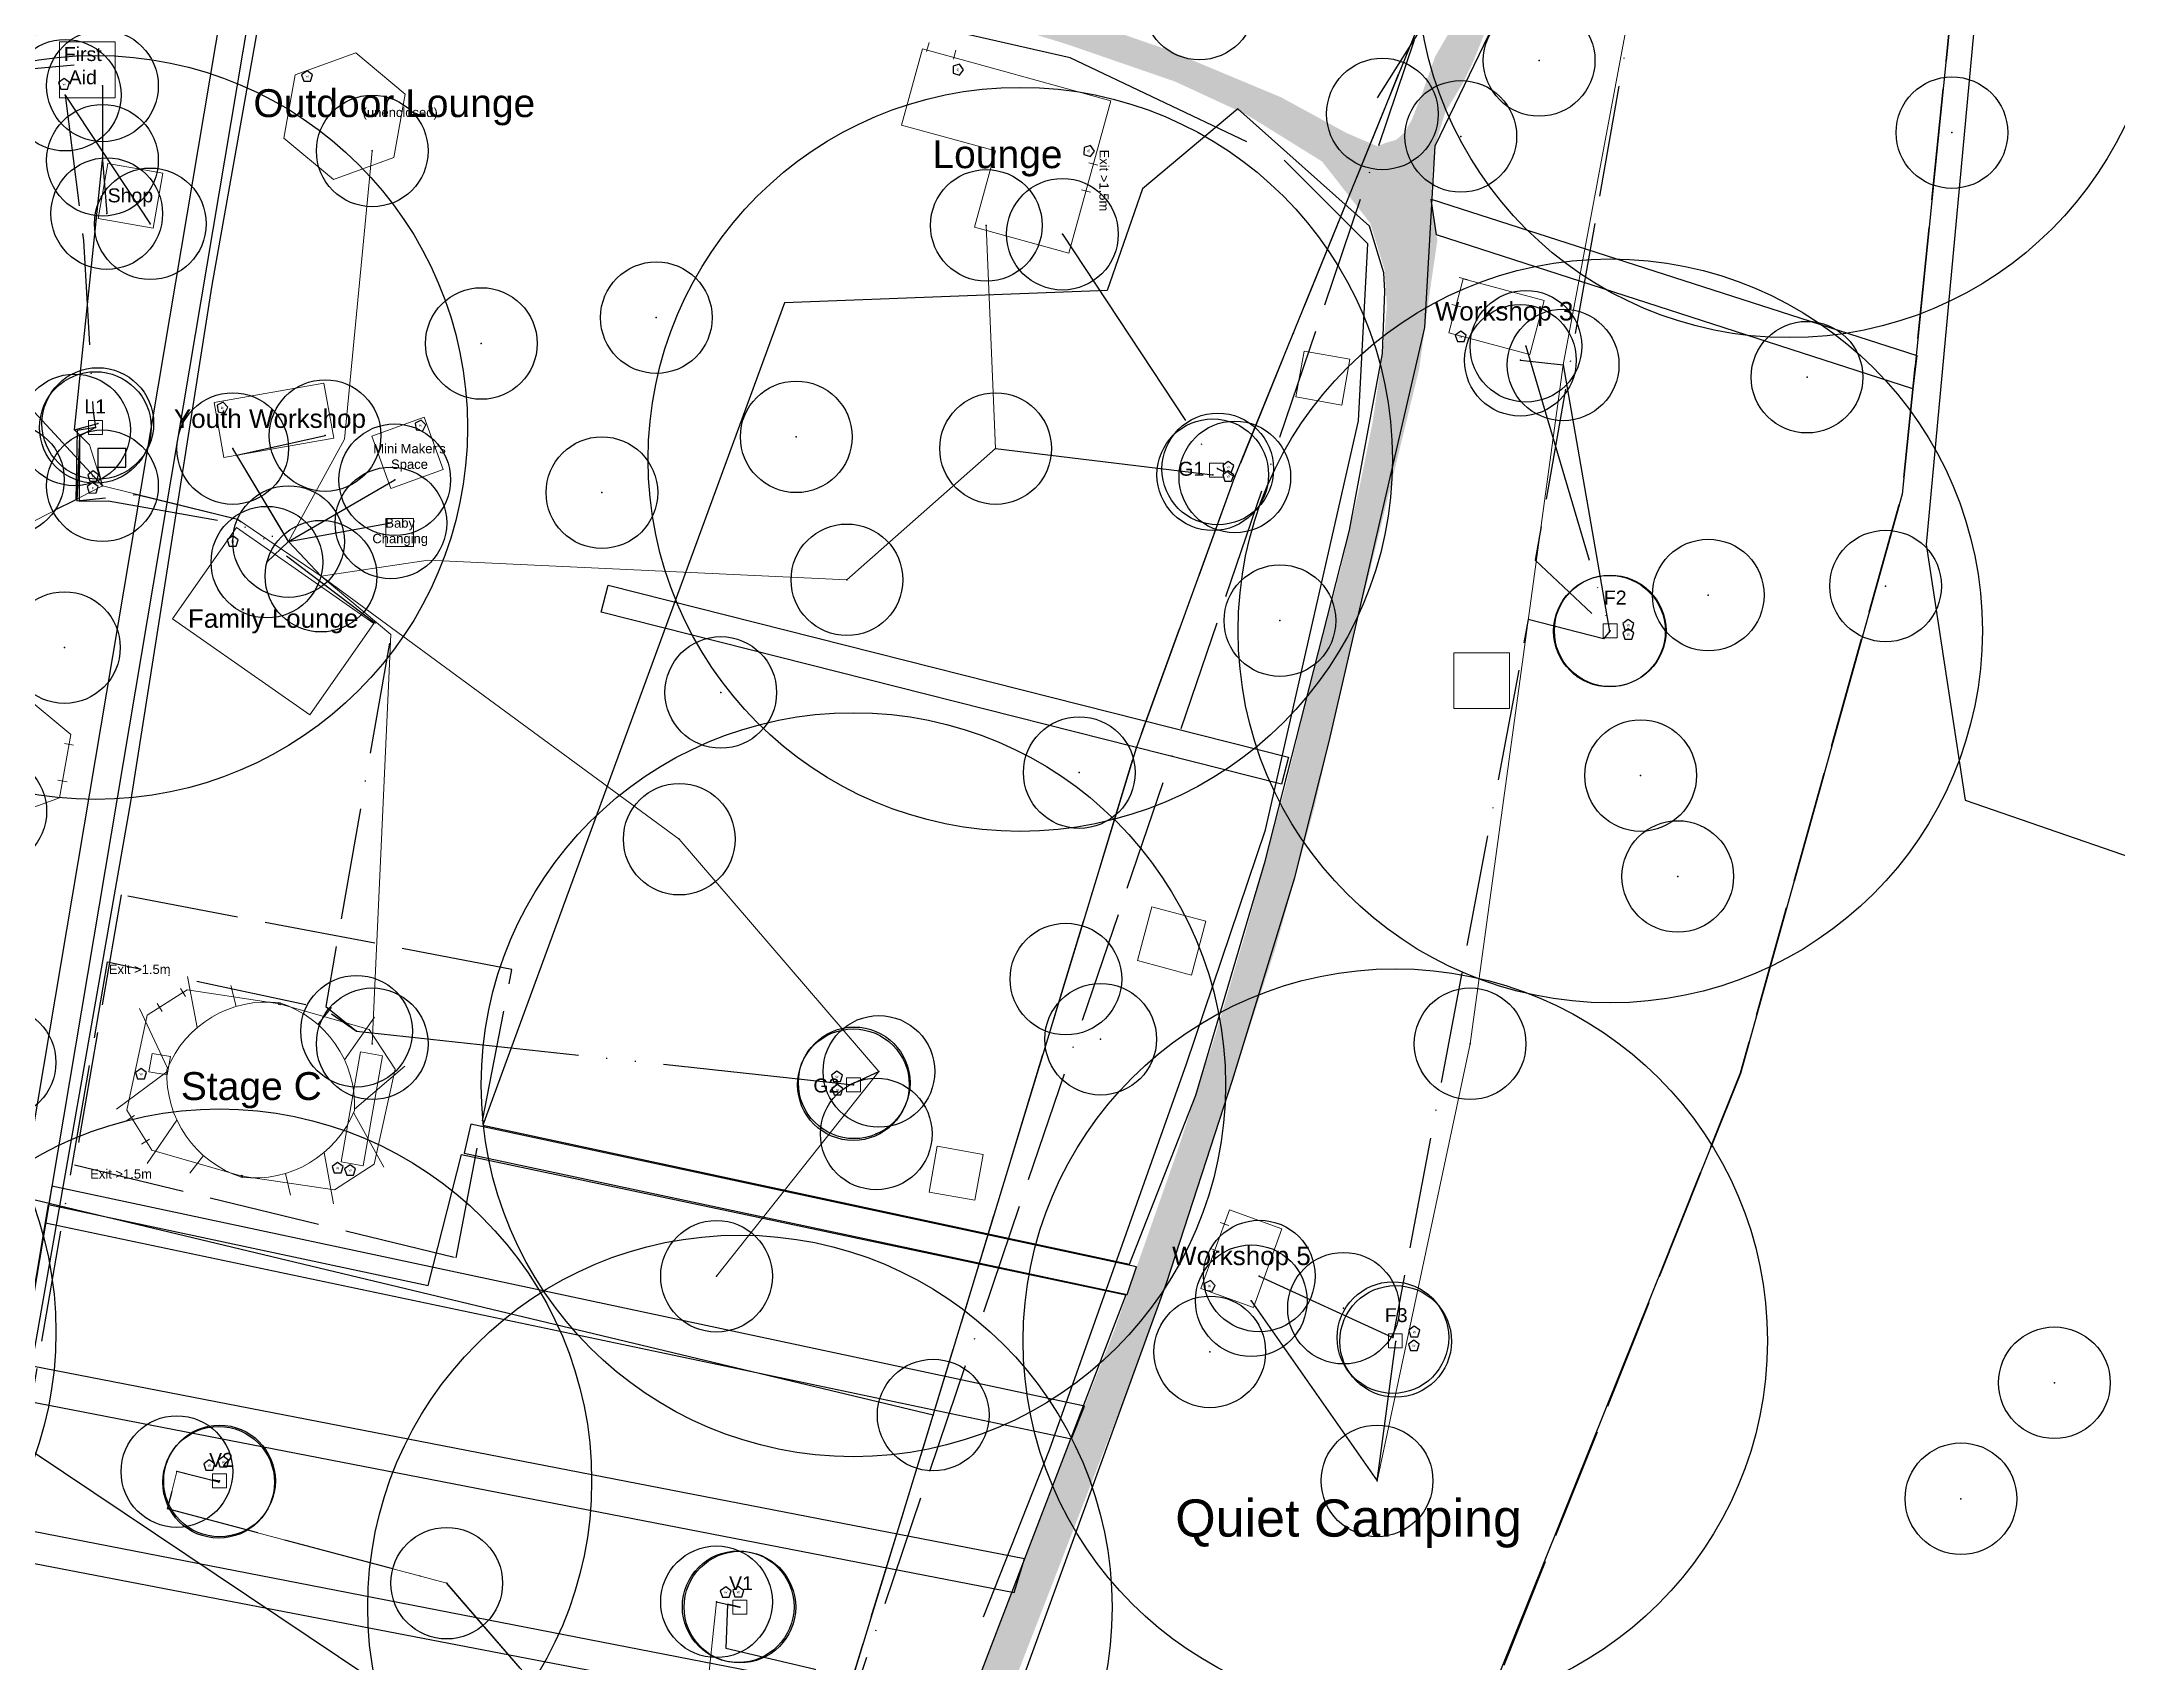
# Model space of a CAD drawing. Header units: metres. Extents: x 372109 to 376137, y 236217 to 239160.
# Drawn here: x 374167.5 to 374390.7, y 238018.4 to 238192.8 of the extents above; entities that cross this region are included whole.
import ezdxf

# ---------------------------------------------------------------- set-up
doc = ezdxf.new("R2010")
doc.units = ezdxf.units.M
doc.header["$MEASUREMENT"] = 0
doc.header["$PDMODE"] = 32
doc.header["$PDSIZE"] = 12
for name, pattern in [('ACAD_ISO02W100', [15, 12, -3]), ('ACAD_ISO05W100', [33, 24, -3, 0, -3, 0, -3]), ('ACAD_ISO11W100', [33, 12, -3, 12, -3, 0, -3])]:
    doc.linetypes.add(name, pattern=pattern)
for name, color, linetype, lineweight, true_color in [('Areas ... Camping', 96, 'Continuous', 25, 0x008000), ('Fire ... Foam Extinguisher', 3, 'Continuous', 25, 0x00ff00), ('Fire ... Water Extinguisher', 1, 'Continuous', 25, 0xff0000), ('Labels', 18, 'Continuous', 25, 0x000000), ('License ... Film', 6, 'ACAD_ISO02W100', 25, 0xff00ff), ('License ... Labels', 18, 'Continuous', 25, 0x000000), ('License ... License Boundary', 1, 'ACAD_ISO02W100', 50, 0xff0000), ('Lighting ... Festoon', 4, 'Continuous', 25, 0x00ffff), ('Natural ... Trees', 96, 'Continuous', 25, 0x008000), ('Natural ... Water', 176, 'Continuous', 25, 0x000080), ('NOC ... Copper', 9, 'ACAD_ISO05W100', 25, 0xc0c0c0), ('NOC ... DK', 18, 'Continuous', 13, 0x000000), ('NOC ... DK Names', 18, 'Continuous', 25, 0x000000), ('NOC ... DK Radius', 216, 'Continuous', 25, 0x800080), ('NOC ... Fibre', 2, 'ACAD_ISO11W100', 25, 0xffff00), ('NOC ... Switch', 30, 'Continuous', 25, 0xff7f00), ('Paths ... Fire', 253, 'Continuous', 25, 0xa0a0a4), ('Paths ... Roads', 56, 'Continuous', 25, 0x808000), ('Paths ... Trackway', 9, 'Continuous', 25, 0xc0c0c0), ('Power ... 125-3', 1, 'Continuous', 18, 0xff0000), ('Power ... 16', 4, 'Continuous', 25, 0x00ffff), ('Power ... 32', 5, 'Continuous', 25, 0x0000ff), ('Power ... 400-3', 1, 'Continuous', 25, 0xff0000), ('Power ... 63-3', 20, 'Continuous', 13, 0xfd5b07), ('Power ... Distro', 3, 'Continuous', 25, 0x00ff00), ('Power ... Generator', 4, 'Continuous', 25, 0x00ffff), ('Services ... Comms ... Ducts', 3, 'Continuous', 25, 0x00ff00), ('Services ... Comms ... Manholes', 3, 'Continuous', 25, 0x00ff00), ('Services ... Water Lines', 5, 'Continuous', 25, 0x0000ff), ('Structures', 18, 'Continuous', 18, 0x000000), ('Structures ... Exits', 18, 'Continuous', 5, 0x000000), ('Structures ... Guys & Poles', 253, 'Continuous', 9, 0xa0a0a4), ('Structures ... Internal', 9, 'Continuous', 5, 0xc0c0c0), ('Water ... Pipes', 4, 'Continuous', 25, 0x00ffff)]:
    doc.layers.add(name, color=color, linetype=linetype, lineweight=lineweight, true_color=true_color)
doc.styles.add('textstyle114', font='Arial.ttf')
doc.styles.add('textstyle116', font='Arial.ttf')
doc.styles.add('textstyle117', font='Arial.ttf')
doc.styles.add('textstyle124', font='Arial.ttf')
doc.styles.add('textstyle125', font='Arial.ttf')
doc.styles.add('textstyle13', font='Arial.ttf')
doc.styles.add('textstyle14', font='Arial.ttf')
doc.styles.add('textstyle148', font='Arial.ttf')
doc.styles.add('textstyle149', font='Arial.ttf')
doc.styles.add('textstyle150', font='Arial.ttf')
doc.styles.add('textstyle151', font='Arial.ttf')
doc.styles.add('textstyle152', font='Arial.ttf')
doc.styles.add('textstyle156', font='Arial.ttf')
doc.styles.add('textstyle176', font='Arial.ttf')
doc.styles.add('textstyle48', font='')
doc.styles.add('textstyle49', font='')
doc.styles.add('textstyle50', font='')
doc.styles.add('textstyle51', font='')
doc.styles.add('textstyle52', font='')
doc.styles.add('textstyle53', font='')
doc.styles.add('textstyle54', font='')
doc.styles.add('textstyle55', font='')
doc.styles.add('textstyle56', font='')
doc.styles.add('textstyle57', font='')
doc.styles.add('textstyle58', font='')
doc.styles.add('textstyle59', font='')
doc.styles.add('textstyle60', font='Arial.ttf')
doc.styles.add('textstyle65', font='Arial.ttf')
doc.styles.add('textstyle66', font='Arial.ttf')
doc.styles.add('textstyle68', font='Arial.ttf')
doc.styles.add('textstyle69', font='Arial.ttf')
doc.styles.add('textstyle71', font='Arial.ttf')
doc.styles.add('textstyle72', font='Arial.ttf')
doc.styles.add('textstyle73', font='Arial.ttf')
doc.styles.add('textstyle74', font='Arial.ttf')
doc.styles.add('textstyle75', font='Arial.ttf')
doc.styles.add('textstyle83', font='Arial.ttf')
doc.styles.add('textstyle98', font='Arial.ttf')
doc.styles.get('textstyle48').set_extended_font_data('Standard')
doc.styles.get('textstyle49').set_extended_font_data('Standard')
doc.styles.get('textstyle50').set_extended_font_data('Standard')
doc.styles.get('textstyle51').set_extended_font_data('Standard')
doc.styles.get('textstyle52').set_extended_font_data('Standard')
doc.styles.get('textstyle53').set_extended_font_data('Standard')
doc.styles.get('textstyle54').set_extended_font_data('Standard')
doc.styles.get('textstyle55').set_extended_font_data('Standard')
doc.styles.get('textstyle56').set_extended_font_data('Standard')
doc.styles.get('textstyle57').set_extended_font_data('Standard')
doc.styles.get('textstyle58').set_extended_font_data('Standard')
doc.styles.get('textstyle59').set_extended_font_data('Standard')

# ---------------------------------------------------------------- blocks, each defined once
blk = doc.blocks.new('Fire Extinguisher - Water')
at = {"layer": 'Fire ... Water Extinguisher'}
for p, q in [((0, 0.62), (-0.59, 0.19)), ((-0.59, 0.19), (-0.37, -0.5)), ((0.59, 0.19), (0, 0.62)), ((0.37, -0.5), (0.59, 0.19)), ((-0.37, -0.5), (0.37, -0.5))]:
    blk.add_line(p, q, dxfattribs=at)
at = {"layer": 'Fire ... Water Extinguisher', "insert": (0, 0), "char_height": 0.05, "attachment_point": 5, "style": 'textstyle14'}
blk.add_mtext('\\H0.25;W', dxfattribs=at)
blk = doc.blocks.new('Clearspan 6x6')
at = {"layer": 'Structures'}
for p, q in [((3, 3), (-3, 3)), ((-3, 3), (-3, -3)), ((3, -3), (3, 3)), ((-3, -3), (3, -3))]:
    blk.add_line(p, q, dxfattribs=at)
blk = doc.blocks.new('Capri L-shape')
at = {"layer": 'Structures', "flags": 128}
blk.add_lwpolyline([(-10.5, 0), (0, 0), (0, -8.5), (10.5, -8.5), (10.5, 8.5), (-10.5, 8.5)], close=True, dxfattribs=at)
blk = doc.blocks.new('Generator')
at = {"layer": 'Power ... Generator', "flags": 128}
blk.add_lwpolyline([(-1.5, -1), (1.5, -1), (1.5, 1), (-1.5, 1)], close=True, dxfattribs=at)
blk = doc.blocks.new('Clearspan 9x6')
at = {"layer": 'Structures'}
for p, q in [((4.5, 3), (-4.5, 3)), ((-4.5, 3), (-4.5, -3)), ((4.5, -3), (4.5, 3)), ((-4.5, -3), (4.5, -3))]:
    blk.add_line(p, q, dxfattribs=at)
blk = doc.blocks.new('Fire Extinguisher - Foam')
at = {"layer": 'Fire ... Foam Extinguisher'}
for p, q in [((-0.01, 0.63), (-0.6, 0.19)), ((-0.6, 0.19), (-0.37, -0.52)), ((0.6, 0.2), (-0.01, 0.63)), ((0.38, -0.51), (0.6, 0.2)), ((-0.37, -0.52), (0.38, -0.51))]:
    blk.add_line(p, q, dxfattribs=at)
at = {"layer": 'Fire ... Foam Extinguisher', "insert": (0, 0), "char_height": 1, "attachment_point": 5, "style": 'textstyle13'}
blk.add_mtext('\\H0.25;F', dxfattribs=at)
blk = doc.blocks.new('Hex 10x12')
at = {"layer": 'Structures'}
for p, q in [((-3.46, 6), (-6.93, 0)), ((3.46, 6), (-3.46, 6)), ((6.93, 0), (3.46, 6)), ((-6.93, 0), (-3.46, -6)), ((3.46, -6), (6.93, 0)), ((-3.46, -6), (3.46, -6))]:
    blk.add_line(p, q, dxfattribs=at)
blk = doc.blocks.new('Clearspan 6x12')
at = {"layer": 'Structures', "flags": 128}
blk.add_lwpolyline([(-6, -3), (6, -3), (6, 3), (-6, 3)], close=True, dxfattribs=at)
blk = doc.blocks.new('Capri 18x12')
at = {"layer": 'Structures', "flags": 128}
blk.add_lwpolyline([(-9, -6), (9, -6), (9, 6), (-9, 6)], close=True, dxfattribs=at)
blk = doc.blocks.new('Clearspan 3x3')
at = {"layer": 'Structures', "flags": 128}
blk.add_lwpolyline([(0, -3), (3, -3), (3, 0), (0, 0)], close=True, dxfattribs=at)
blk = doc.blocks.new('Clearspan 5x5')
at = {"layer": 'Structures', "flags": 128}
blk.add_lwpolyline([(2.5, -2.5), (2.5, 2.5), (-2.5, 2.5), (-2.5, -2.5)], close=True, dxfattribs=at)

msp = doc.modelspace()

# ---------------------------------------------------------------- hatches: boundary and pattern name
at = {"layer": 'Paths ... Roads', "transparency": 33554687}
for points in [[(374311.08, 238181.49), (374316.83, 238175.83), (374316.95, 238178.56), (374317.23, 238181.56), (374318.33, 238185.2), (374320.19, 238188.24), (374321.34, 238190.62), (374323.57, 238196.23), (374327.25, 238202.27), (374330.41, 238206.96), (374332.23, 238209.92), (374337.11, 238217.25), (374342.17, 238224.86), (374346.14, 238230.73), (374349.26, 238235.59), (374353.39, 238242.03), (374355.46, 238246.15), (374357.28, 238249.56), (374359.3, 238254.13), (374360.92, 238258.91), (374363.19, 238265.51), (374365.01, 238271.02), (374366.51, 238276.64), (374368.05, 238281.7), (374370.19, 238287.74), (374372.1, 238292.68), (374373.55, 238296.08), (374376.19, 238298.18), (374379.75, 238298.79), (374383.39, 238297.9), (374389.34, 238296.44), (374396.51, 238294.34), (374405.5, 238291.75), (374409.35, 238290.69), (374411.65, 238293.57), (374400.64, 238296.52), (374392.34, 238298.91), (374384.53, 238302.07), (374381, 238305.59), (374373.03, 238308.91), (374370.76, 238302.68), (374368.17, 238294.42), (374367.08, 238289.56), (374364.69, 238281.46), (374362.34, 238273.97), (374360.76, 238268.5), (374358.49, 238262.15), (374357.36, 238258.06), (374355.41, 238253.16), (374353.27, 238248.62), (374349.38, 238241.82), (374343.31, 238232.63), (374340.68, 238228.79), (374338.69, 238226.23), (374330.68, 238213.6), (374324.56, 238203.76), (374317.23, 238191.13), (374315.86, 238187.24), (374314.76, 238184.41), (374313.99, 238183.07), (374313.1, 238182.22), (374311.77, 238181.82)], [(374158.92, 238195.58), (374159.41, 238192.26), (374171.23, 238194.13), (374186.78, 238196.07), (374196.98, 238197.2), (374209.61, 238198.66), (374219.82, 238200.12), (374232.13, 238200.69), (374240.79, 238200.12), (374249.21, 238199.15), (374258.53, 238197.61), (374268.97, 238195.18), (374277.8, 238192.43), (374289.3, 238188.46), (374296.99, 238184.9), (374305.09, 238179.87), (374310.27, 238173.23), (374311.81, 238168.21), (374312.05, 238164.25), (374311.65, 238159.55), (374310.51, 238151.78), (374309.14, 238144.97), (374307.11, 238136.15), (374304.2, 238125.13), (374301.2, 238112.83), (374296.91, 238097.12), (374293.67, 238086.1), (374289.54, 238073.47), (374282.74, 238054.12), (374276.34, 238037.92), (374269.94, 238021.4), (374264.68, 238007.64), (374253.91, 237977.43), (374246.95, 237959.7), (374239.74, 237941.72), (374236.82, 237936.86), (374235.28, 237935.89), (374233.18, 237935.24), (374231.32, 237935.73), (374224.84, 237938.64), (374221.6, 237932.73), (374224.76, 237929.65), (374227.19, 237926.74), (374229.13, 237923.01), (374228, 237917.75), (374222.65, 237904.63), (374213.99, 237880.99), (374207.59, 237862.52), (374202.81, 237851.11), (374197.63, 237840.34), (374191.64, 237829.81), (374187.75, 237823.65), (374182.89, 237818.96), (374179.73, 237817.01), (374186.78, 237813.94), (374189.53, 237818.88), (374194.39, 237825.52), (374200.63, 237834.02), (374203.95, 237840.98), (374205.16, 237846.09), (374208.56, 237853.94), (374211.88, 237862.36), (374215.69, 237873.05), (374223.7, 237894.51), (374230.02, 237908.11), (374233.02, 237913.38), (374236.42, 237923.58), (374241.44, 237936.38), (374247.92, 237952.17), (374250.35, 237957.51), (374255.69, 237972.25), (374260.55, 237985.93), (374267.27, 238004.23), (374274.15, 238021.89), (374283.3, 238045.53), (374288.89, 238060.68), (374295.45, 238081.08), (374300.07, 238095.25), (374304.28, 238110.48), (374307.44, 238124.57), (374312.13, 238143.6), (374315.53, 238157.61), (374316.75, 238166.43), (374317.48, 238171.37), (374316.83, 238175.83), (374311.08, 238181.49), (374307.68, 238182.95), (374300.71, 238186.76), (374288.32, 238191.94), (374275.45, 238196.39), (374263.46, 238199.71), (374247.03, 238202.63), (374236.26, 238203.76), (374224.84, 238204.01), (374213.66, 238203.12), (374189.78, 238200.36), (374170.42, 238197.04)]]:
    msp.add_hatch(color=256, dxfattribs=at).paths.add_polyline_path(points, flags=0)

# ---------------------------------------------------------------- linework, layer by layer
at = {"layer": 'Areas ... Camping', "flags": 128}
for points in [[(374372.86, 238197.64), (374367.43, 238144.1), (374350.07, 238081.85), (374317.66, 238001.21), (374269.45, 238007.1), (374288.41, 238059.35), (374295.45, 238081.08), (374302.17, 238102.87), (374305.86, 238117.52), (374316.14, 238162.02), (374317.23, 238181.56), (374327.25, 238202.27), (374360, 238250), (374371.14, 238290.21), (374377.47, 238290.02), (374378.12, 238242.25)], [(374296.04, 238185.54), (374285.79, 238176.94), (374282, 238166), (374247.3, 238164.66), (374214.87, 238076.24), (374284.4, 238061.32), (374291.53, 238079.47), (374298.98, 238104.65), (374308.05, 238140.24), (374311.57, 238159.23), (374311.85, 238165.91), (374311.73, 238167.9), (374310.19, 238172.92), (374296.04, 238185.54)], [(374212.59, 238073.08), (374284, 238058), (374267.33, 238014.56), (374263, 238003), (374255, 238005), (374245, 237995), (374198, 238001), (374158.08, 238007.57), (374168.21, 238067.71), (374209, 238059)]]:
    msp.add_lwpolyline(points, close=True, dxfattribs=at)
at = {"layer": 'License ... Film'}
for p, q in [((374176, 238101), (374171, 238072)), ((374218, 238093), (374176, 238101)), ((374212, 238062), (374218, 238093)), ((374171, 238072), (374212, 238062))]:
    msp.add_line(p, q, dxfattribs=at)
at = {"layer": 'License ... License Boundary', "flags": 128}
msp.add_lwpolyline([(374191.54, 238455.62), (374198.75, 238453.27), (374202.8, 238449.22), (374203.12, 238443.96), (374200.05, 238438.7), (374197.29, 238434.97), (374188.63, 238427.04), (374181.74, 238422.91), (374180.21, 238402.42), (374174.78, 238385.58), (374166.44, 238370.51), (374158.59, 238361.36), (374160.04, 238344.92), (374159.4, 238330.75), (374153.65, 238324.52), (374151.86, 238310.35), (374135.83, 238290.91), (374130.81, 238274.72), (374130.62, 238258.86), (374133.42, 238247.48), (374130.92, 238230.28), (374131.05, 238216.12), (374127.88, 238208.87), (374119.34, 238199.9), (374107.1, 238191.12), (374103.14, 238189.29), (374096.6, 238192.89), (374092.31, 238179.02), (374099.96, 238175.6), (374102.16, 238169.42), (374103.22, 238162.44), (374102.04, 238157.71), (374099.06, 238152.99), (374096.6, 238144.11), (374094.35, 238138.79), (374082.05, 238119.57), (374075.08, 238110.94), (374070.35, 238101.48), (374066.8, 238091.9), (374058.99, 238087.76), (374051.37, 238086.85), (374042.95, 238084.5), (374025.7, 238072.44), (374011.13, 238061.1), (374003.27, 238042.07), (373997.6, 238031.79), (373997.93, 238021.74), (373998.74, 238015.27), (373990.72, 237997.77), (373993.96, 237987.17), (373994.44, 237967.33), (373997.28, 237951.78), (374006.51, 237936.07), (374018.01, 237930.32), (374027.59, 237925.79), (374046.75, 237938.45), (374051.6, 237947.2), (374055.03, 237955.12), (374057.99, 237958.55), (374066.62, 237958.08), (374074.32, 237954.02), (374081.83, 237952.18), (374100.44, 237947.57), (374134.45, 237938.74), (374153.4, 237933.64), (374181.66, 237927.16), (374207.33, 237920.93), (374224.02, 237917.69), (374225.21, 237917.77), (374227.59, 237924.16), (374236.72, 237922.36), (374242.88, 237936.88), (374251.71, 237957.29), (374257.05, 237969.03), (374301.43, 237960.2), (374350.07, 238081.85), (374367.43, 238144.1), (374373.26, 238201.59), (374378.12, 238242.25), (374377.47, 238290.02), (374377.95, 238296.18), (374399.01, 238291.64), (374409.21, 238288.24), (374430, 238410), (374415.05, 238418.16), (374382.22, 238433.54), (374364.22, 238444.46), (374191.87, 238462.99)], close=True, dxfattribs=at)
at = {"layer": 'Lighting ... Festoon', "flags": 128}
for points in [[(374311.06, 238186.7), (374343.55, 238238.25), (374359.7, 238274.83), (374370, 238310), (374362.03, 238426.38), (374344.52, 238410.82), (374320.4, 238377.74), (374292.19, 238332.8), (374270, 238310), (374238.88, 238277.94), (374224.58, 238260.37), (374203.62, 238225.93), (374183, 238209), (374186.3, 238200.45)], [(374297, 238182), (374278, 238191), (374243, 238199), (374219, 238199), (374191, 238196), (374185.77, 238166.57), (374177, 238111), (374170, 238071), (374164, 238037), (374157, 237995), (374147, 237936)], [(374268.68, 238023.39), (374275.8, 238041.33), (374290.53, 238082.85), (374299, 238108), (374309, 238152), (374310, 238171), (374301, 238180)]]:
    msp.add_lwpolyline(points, dxfattribs=at)
at = {"layer": 'Natural ... Trees'}
for p in [(374291.9, 238196.8), (374328.42, 238190.74), (374372.79, 238182.97), (374320, 238182.57), (374233.53, 238163.08), (374214.72, 238160.3), (374357.21, 238156.68), (374248.57, 238150.26), (374163.89, 238145.68), (374227.68, 238144.26), (374365.66, 238134.22), (374346.6, 238133.25), (374300.56, 238130.5), (374169.91, 238127.6), (374240.46, 238122.78), (374278.99, 238114.16), (374339.33, 238113.84), (374343.32, 238102.99), (374281.29, 238085.49), (374257.17, 238075.3), (374307.39, 238056.57), (374293.02, 238051.87), (374383.8, 238048.55), (374373.76, 238036.08)]:
    msp.add_point(p, dxfattribs=at)
at = {"layer": 'Natural ... Water'}
msp.add_lwpolyline([(374384.15, 238291.08), (374370.01, 238138.69), (374374.21, 238111.19), (374418.8, 238095.8), (374461.3, 238102.2), (374492.9, 238096.3), (374559, 238068.8)], dxfattribs=at)
at = {"layer": 'NOC ... Copper'}
for p, q in [((374170, 238187), (374179.14, 238173.17)), ((374277.18, 238172.05), (374293.88, 238146.81)), ((374327, 238160), (374336.06, 238129.4)), ((374201.31, 238086.35), (374254.71, 238080.6)), ((374298.34, 238060.03), (374312.7, 238053.4))]:
    msp.add_line(p, q, dxfattribs=at)
at = {"layer": 'NOC ... Copper', "flags": 128}
for points in [[(374173.24, 238151.27), (374171.52, 238150.32), (374171.49, 238143.34), (374174.62, 238143.37), (374188, 238141), (374194, 238139), (374188.43, 238148.28), (374197.93, 238150.4)], [(374242.51, 238024.43), (374241.17, 238024.74), (374241, 238020), (374250.62, 238017.75), (374243.99, 237996.77), (374247.15, 237994.63), (374244, 237982.8), (374242, 237983)]]:
    msp.add_lwpolyline(points, dxfattribs=at)
at = {"layer": 'NOC ... DK', "flags": 128}
for points in [[(374172.49, 238150.52), (374173.99, 238150.52), (374173.99, 238152.02), (374172.49, 238152.02)], [(374293, 238145.93), (374294.5, 238145.93), (374294.5, 238147.43), (374293, 238147.43)], [(374335.31, 238128.65), (374336.81, 238128.65), (374336.81, 238130.15), (374335.31, 238130.15)], [(374253.96, 238079.85), (374255.46, 238079.85), (374255.46, 238081.35), (374253.96, 238081.35)], [(374312.21, 238052.31), (374313.71, 238052.31), (374313.71, 238053.81), (374312.21, 238053.81)], [(374185.83, 238037.24), (374187.33, 238037.24), (374187.33, 238038.74), (374185.83, 238038.74)], [(374241.76, 238023.68), (374243.26, 238023.68), (374243.26, 238025.18), (374241.76, 238025.18)]]:
    msp.add_lwpolyline(points, close=True, dxfattribs=at)
at = {"layer": 'NOC ... DK Radius'}
for centre in [(374355.28, 238200.93), (374173.24, 238151.27), (374272.65, 238147.84), (374336.06, 238129.4), (374254.71, 238080.6), (374129, 238054), (374312.96, 238053.06), (374186.58, 238037.99), (374242.51, 238024.43)]:
    msp.add_circle(centre, 40, dxfattribs=at)
at = {"layer": 'NOC ... Fibre', "flags": 128}
for points in [[(374338.23, 238302.56), (374338.84, 238302.36), (374339.44, 238302.56), (374337.01, 238284.26), (374333.69, 238248.21), (374243.03, 237980.29), (374242, 237983)], [(374330.17, 238248.99), (374332, 238249), (374333.72, 238248.28), (374318.98, 238203.45), (374311.57, 238184.98), (374295.71, 238145.95), (374293.88, 238146.81)], [(374355.28, 238200.93), (374340, 238205), (374328, 238137), (374336.06, 238129.4)], [(374170, 238187), (374171.95, 238171.38), (374173, 238153), (374173.24, 238151.27)], [(374173.24, 238151.27), (374171.28, 238150.93), (374171.12, 238143.5), (374141.45, 238128.61), (374139.71, 238109.9), (374161.4, 238100.48)], [(374173.24, 238151.27), (374171.52, 238150.32), (374171.26, 238143.38), (374177.68, 238144.08), (374188.52, 238141.41), (374205, 238129), (374198, 238089), (374201.31, 238086.35)], [(374242, 237983), (374243.03, 237980.29), (374247.38, 237993.7), (374251, 238005), (374263.29, 238045.08), (374277.55, 238091.96), (374285.14, 238116.87), (374295.71, 238145.95), (374294.6, 238146.6), (374293.88, 238146.81)], [(374336.06, 238129.4), (374335.34, 238128.56), (374327.25, 238130.61), (374312.7, 238053.4)], [(374242.1, 237983), (374243.8, 237983), (374246, 237992), (374224.9, 237994.29), (374199.43, 237997.1), (374195.08, 238000.59), (374159.32, 238005.86), (374174.54, 238093.81), (374197.8, 238088.79), (374201.31, 238086.35)], [(374242, 237983), (374246, 237986), (374234, 237994), (374230, 238005), (374211, 238027), (374181, 238035), (374182, 238039), (374186.58, 238037.99)]]:
    msp.add_lwpolyline(points, dxfattribs=at)
at = {"layer": 'NOC ... Switch'}
for p in [(374170, 238187), (374179.14, 238173.17), (374277.18, 238172.05), (374327, 238160), (374173.24, 238151.27), (374197.93, 238150.4), (374293.88, 238146.81), (374336.06, 238129.4), (374201.31, 238086.35), (374254.71, 238080.6), (374298.34, 238060.03), (374312.7, 238053.4), (374186.58, 238037.99), (374242.51, 238024.43)]:
    msp.add_point(p, dxfattribs=at)
at = {"layer": 'Paths ... Fire', "flags": 128}
for points in [[(374368.57, 238155.44), (374317.39, 238171.97), (374316.83, 238175.83), (374369, 238159), (374368.57, 238155.44)], [(374285.14, 238061), (374213.58, 238076.37), (374212.88, 238073.24), (374284.15, 238058.04), (374285.14, 238061)]]:
    msp.add_lwpolyline(points, dxfattribs=at)
for points in [[(374301.48, 238115.83), (374300.74, 238112.92), (374227.59, 238131.42), (374228.34, 238134.32), (374301.49, 238115.83)], [(374168.54, 238069.69), (374167.88, 238065.73), (374278.15, 238042.52), (374279.54, 238046.02)], [(374165.33, 238050.55), (374164.74, 238046.84), (374272, 238026), (374273.12, 238029.61)], [(374162.46, 238033.34), (374162, 238030), (374266, 238010), (374267, 238013)]]:
    msp.add_lwpolyline(points, close=True, dxfattribs=at)
at = {"layer": 'Paths ... Trackway', "flags": 128}
msp.add_lwpolyline([(374145.97, 237935.64), (374143.03, 237936.25), (374186.78, 238196.07), (374189.9, 238196.4), (374189.74, 238195.57)], close=True, dxfattribs=at)
at = {"layer": 'Power ... 125-3'}
msp.add_line((374174, 238145), (374149, 238172), dxfattribs=at)
at = {"layer": 'Power ... 125-3', "flags": 128}
msp.add_lwpolyline([(374174, 238145), (374188.52, 238141.41), (374197.49, 238135.28)], dxfattribs=at)
at = {"layer": 'Power ... 16'}
for p, q in [((374174, 238180), (374174.46, 238174.26)), ((374171, 238151), (374173.5, 238151.7)), ((374194, 238139), (374188, 238149)), ((374194, 238139), (374205.41, 238145.65)), ((374194, 238139), (374205, 238141)), ((374194, 238139), (374191.67, 238136.79)), ((374186.49, 238037.85), (374182, 238039)), ((374240, 238025), (374242.33, 238024.47))]:
    msp.add_line(p, q, dxfattribs=at)
at = {"layer": 'Power ... 32'}
for p, q in [((374174, 238188), (374174, 238180)), ((374171, 238151), (374174, 238180)), ((374326.4, 238158.49), (374331, 238158)), ((374331, 238158), (374335.98, 238129.37)), ((374270, 238149), (374293.34, 238146.19)), ((374254.73, 238080.77), (374257.46, 238082.03)), ((374297.48, 238057.37), (374311, 238038)), ((374311, 238038), (374313, 238053))]:
    msp.add_line(p, q, dxfattribs=at)
at = {"layer": 'Power ... 400-3'}
msp.add_line((374174, 238145), (374173.5, 238147), dxfattribs=at)
at = {"layer": 'Power ... 63-3'}
for p, q in [((374331, 238158), (374340, 238206)), ((374269, 238173), (374270, 238149)), ((374321, 238085), (374331, 238158)), ((374254.02, 238134.89), (374270, 238149)), ((374236, 238107), (374257.46, 238082.03)), ((374311, 238038), (374321, 238085)), ((374257.46, 238082.03), (374240, 238060))]:
    msp.add_line(p, q, dxfattribs=at)
at = {"layer": 'Power ... 63-3', "flags": 128}
for points in [[(374203, 238181), (374200, 238150), (374194, 238139)], [(374174, 238145), (374172.61, 238149.39), (374171, 238151)], [(374174, 238145), (374141, 238128), (374139.71, 238109.9)], [(374197.49, 238135.28), (374194, 238139)], [(374197.49, 238135.28), (374209, 238137), (374254.02, 238134.89)], [(374197.49, 238135.28), (374205, 238129), (374203, 238085)], [(374197.49, 238135.28), (374236, 238107)], [(374211, 238027), (374181, 238035), (374182, 238039)], [(374234, 237994), (374230, 238005), (374211, 238027)], [(374234, 237994), (374238, 238006), (374240, 238025)]]:
    msp.add_lwpolyline(points, dxfattribs=at)
at = {"layer": 'Power ... Distro'}
for p in [(374174, 238188), (374203, 238181), (374174, 238180), (374174.46, 238174.26), (374269, 238173), (374326.4, 238158.49), (374331, 238158), (374173.5, 238151.7), (374171, 238151), (374188, 238149), (374270, 238149), (374174, 238145), (374205.41, 238145.65), (374293.34, 238146.19), (374205, 238141), (374194, 238139), (374191.67, 238136.79), (374197.49, 238135.28), (374254.02, 238134.89), (374335.98, 238129.37), (374162, 238110), (374236, 238107), (374203, 238085), (374321, 238085), (374163, 238083), (374254.8, 238080.8), (374257.46, 238082.03), (374240, 238060), (374297.48, 238057.37), (374313, 238053), (374182, 238039), (374186.49, 238037.85), (374311, 238038), (374211, 238027), (374240, 238025), (374242.33, 238024.47)]:
    msp.add_point(p, dxfattribs=at)
at = {"layer": 'Services ... Comms ... Ducts'}
for points in [[(374174.41, 237807.42), (374185.25, 237823.94), (374205, 237860), (374215.44, 237890.77), (374224.95, 237918.67), (374243.03, 237980.29), (374250.63, 238003.72), (374263.29, 238045.08), (374285.13, 238116.84), (374295.71, 238145.95), (374318.56, 238202.15), (374333.72, 238248.28), (374337.01, 238284.26), (374343.96, 238336.67), (374350.11, 238381.6), (374354.29, 238435.53), (374303.85, 238444.18), (374237.27, 238454.46)], [(374263.29, 238045.08), (374147.26, 238072.85), (374069.51, 238092.23)]]:
    msp.add_lwpolyline(points, dxfattribs=at)
at = {"layer": 'Services ... Comms ... Manholes'}
for p in [(374311.57, 238184.98), (374295.71, 238145.95), (374277.55, 238091.96), (374263.29, 238045.08)]:
    msp.add_point(p, dxfattribs=at)
at = {"layer": 'Services ... Water Lines'}
msp.add_lwpolyline([(374078.87, 238103.6), (374090.63, 238091.3), (374159.9, 238045.57), (374278.37, 237966.14), (374336.14, 237940.2)], dxfattribs=at)
at = {"layer": 'Structures', "flags": 128}
for points in [[(374188.98, 238070.75), (374179.32, 238073.56), (374176.61, 238077.87), (374178.8, 238088.09), (374183.12, 238090.81), (374193.03, 238089.31), (374202.67, 238086.55), (374205.46, 238082.28), (374203.2, 238072.07), (374198.94, 238069.28)], [(374192.91, 238089.23), (374193.11, 238089.19), (374193.15, 238089.39), (374192.95, 238089.43)], [(374188.86, 238070.67), (374189.06, 238070.63), (374189.1, 238070.82), (374188.91, 238070.87)]]:
    msp.add_lwpolyline(points, close=True, dxfattribs=at)
at = {"layer": 'Structures ... Exits'}
for p, q in [((374262.85, 238192.65), (374262.58, 238191.68)), ((374265.74, 238191.85), (374265.47, 238190.89)), ((374280.99, 238179.46), (374280.03, 238179.73)), ((374280.2, 238176.57), (374279.23, 238176.84)), ((374319.82, 238167.41), (374320.79, 238167.15)), ((374319.05, 238164.51), (374320.01, 238164.25)), ((374170.89, 238117.12), (374169.91, 238117.3)), ((374170.2, 238113.18), (374169.21, 238113.36)), ((374182.94, 238090.08), (374182.4, 238090.93)), ((374180.4, 238088.48), (374179.87, 238089.33)), ((374177.46, 238077.29), (374176.61, 238076.76)), ((374179.05, 238074.75), (374178.21, 238074.22)), ((374294.12, 238065.8), (374295.06, 238065.46)), ((374293.1, 238062.98), (374294.04, 238062.64))]:
    msp.add_line(p, q, dxfattribs=at)
at = {"layer": 'Structures ... Guys & Poles'}
for p, q in [((374184.18, 238086.74), (374183.14, 238092.23)), ((374188.36, 238089), (374187.78, 238091.28)), ((374180.98, 238082.37), (374177.98, 238088.8)), ((374197.15, 238087.08), (374198.62, 238088.91)), ((374200.01, 238083.29), (374203.23, 238087.85)), ((374180.92, 238081.99), (374175.51, 238077.98)), ((374201.1, 238077.98), (374206.51, 238082.59)), ((374200.99, 238077.62), (374204.24, 238071.72)), ((374182.01, 238076.77), (374178.8, 238072.14)), ((374184.86, 238072.97), (374183.39, 238071.09)), ((374197.83, 238073.32), (374198.83, 238067.78)), ((374193.66, 238071.06), (374194.21, 238068.73))]:
    msp.add_line(p, q, dxfattribs=at)
for centre, start, end in [((374191.67, 238077.92), 83.1636, 158.1636), ((374189.52, 238078.39), 357.2482, 72.2482), ((374192.49, 238081.67), 177.2482, 252.2482), ((374190.34, 238082.14), 263.1636, 338.1636)]:
    msp.add_arc(centre, 11.57, start, end, dxfattribs=at)
at = {"layer": 'Structures ... Internal'}
for p, q in [((374201.73, 238084.13), (374199.65, 238072.31)), ((374204.1, 238083.71), (374201.73, 238084.13)), ((374179.35, 238083.97), (374179, 238082)), ((374179, 238082), (374180.97, 238081.65)), ((374181.32, 238083.62), (374179.35, 238083.97)), ((374180.97, 238081.65), (374181.32, 238083.62)), ((374202.01, 238071.89), (374204.1, 238083.71)), ((374199.65, 238072.31), (374202.01, 238071.89))]:
    msp.add_line(p, q, dxfattribs=at)
at = {"layer": 'Water ... Pipes'}
msp.add_line((374149.39, 238188.31), (374170.96, 238190.28), dxfattribs=at)

# ---------------------------------------------------------------- block references
at = {"layer": 'Fire ... Foam Extinguisher'}
msp.add_blockref('Fire Extinguisher - Foam', (374172.95, 238144.74), dxfattribs=at)
at = {"layer": 'Fire ... Water Extinguisher'}
for p in [(374196, 238189), (374169.88, 238188.16), (374320, 238161), (374173, 238146), (374295, 238147), (374295, 238146), (374188, 238139), (374338, 238130), (374338, 238129), (374178.15, 238081.73), (374252.94, 238081.45), (374253, 238080), (374199.27, 238071.62), (374200.62, 238071.37), (374314.95, 238052.52), (374315, 238054), (374185.48, 238039.66), (374187, 238040), (374241, 238026), (374242.34, 238026.04)]:
    msp.add_blockref('Fire Extinguisher - Water', p, dxfattribs=at)
for p, rotation in [((374265.94, 238189.73), 269.6090047494812), ((374280, 238181), 269.6090047494812), ((374186.87, 238153.38), 349.9999999999999), ((374208.16, 238151.46), 349.9999999999999), ((374292.99, 238058.94), 349.9999999999999)]:
    msp.add_blockref('Fire Extinguisher - Water', p, dxfattribs=dict(at, rotation=rotation))
at = {"layer": 'Power ... Generator'}
msp.add_blockref('Generator', (374175, 238148), dxfattribs=at)
at = {"layer": 'Structures'}
for name, p in [('Clearspan 6x6', (374172.38, 238189.73)), ('Clearspan 3x3', (374204.44, 238141.47)), ('Clearspan 6x6', (374322.24, 238124.05))]:
    msp.add_blockref(name, p, dxfattribs=at)
for name, p, rotation in [('Hex 10x12', (374200.02, 238184.74), 20), ('Capri L-shape', (374270, 238181), 344.6090047494811), ('Clearspan 6x6', (374177.02, 238176.17), 349.9999999999999), ('Clearspan 9x6', (374323.84, 238163.18), 345), ('Clearspan 5x5', (374305.18, 238156.58), 349.9999999999999), ('Clearspan 6x12', (374192.42, 238152.03), 10), ('Clearspan 6x6', (374206.79, 238148.54), 20), ('Capri 18x12', (374192.35, 238130.43), 325), ('Hex 10x12', (374164.07, 238115.89), 20), ('Clearspan 6x6', (374288.92, 238096.06), 345), ('Clearspan 5x5', (374265.75, 238071.08), 349.9999999999999), ('Clearspan 9x6', (374296.42, 238061.9), 70)]:
    msp.add_blockref(name, p, dxfattribs=dict(at, rotation=rotation))

# ---------------------------------------------------------------- texts
at = {"layer": 'Labels', "attachment_point": 5}
for s, insert, char_height, style in [('\\H1.5;First\\PAid', (374171.88, 238190.16), 3, 'textstyle65'), ('Outdoor Lounge', (374205.37, 238185.69), 3, 'textstyle125'), ('Lounge', (374270.2, 238180.2), 3, 'textstyle124'), ('\\H1.5;Shop', (374177, 238176), 3, 'textstyle66'), ('\\H2;Workshop 3', (374324.65, 238163.47), 3, 'textstyle68'), ('\\H2;Youth Workshop', (374192, 238151.92), 3, 'textstyle71'), ("\\H1;Mini Maker's\\PSpace", (374207, 238148.01), 3, 'textstyle75'), ("\\H1;Mini Maker's\\PSpace", (374207, 238148), 3, 'textstyle73'), ('\\H1;Baby\\PChanging', (374206, 238140.01), 3, 'textstyle74'), ('\\H2;Family Lounge', (374192.35, 238130.43), 3, 'textstyle72'), ('Stage C', (374190, 238080), 3, 'textstyle83'), ('\\H2;Workshop 5', (374296.42, 238061.9), 3, 'textstyle69'), ('Quiet Camping', (374307.94, 238033.4), 4, 'textstyle98')]:
    msp.add_mtext(s, dxfattribs=dict(at, insert=insert, char_height=char_height, style=style))
at = {"layer": 'License ... Labels', "insert": (374206, 238185), "char_height": 3, "attachment_point": 5, "style": 'textstyle176'}
msp.add_mtext('\\H1;(unenclosed)', dxfattribs=at)
at = {"layer": 'NOC ... DK Names', "char_height": 1.5, "attachment_point": 5}
for s, insert, style in [('L1', (374173.22, 238153.53), 'textstyle156'), ('G1', (374291.04, 238146.82), 'textstyle150'), ('F2', (374336.6, 238132.98), 'textstyle148'), ('G2', (374251.81, 238080.5), 'textstyle60'), ('F3', (374313.06, 238055.81), 'textstyle149'), ('V2', (374186.74, 238040.26), 'textstyle152'), ('V1', (374242.63, 238027), 'textstyle151')]:
    msp.add_mtext(s, dxfattribs=dict(at, insert=insert, style=style))
at = {"layer": 'Structures', "insert": (374193.05, 238089.41), "char_height": 0.001, "attachment_point": 1, "rotation": 347.7059}
for s, style in [('Circumference = 83958.601607', 'textstyle48'), ('Area = 446250129.960480', 'textstyle49'), ('Circumference = 87954.089701', 'textstyle50'), ('Area = 483435140.790520', 'textstyle51'), ('Circumference = 91950.222628', 'textstyle52'), ('Area = 520620151.620560', 'textstyle53'), ('Circumference = 90052.264396', 'textstyle54'), ('Area = 502957646.205540', 'textstyle55'), ('Circumference = 90052.264396', 'textstyle56'), ('Area = 502957646.205540', 'textstyle57'), ('Circumference = 89952.084516', 'textstyle58'), ('Area = 502027646.205540', 'textstyle59')]:
    msp.add_mtext(s, dxfattribs=dict(at, style=style))
at = {"layer": 'Structures ... Exits', "insert": (374281.66, 238177.83), "char_height": 1, "attachment_point": 5, "rotation": 269.609, "style": 'textstyle116'}
msp.add_mtext('Exit >1.5m', dxfattribs=at)
at = {"layer": 'Structures ... Exits', "char_height": 1, "attachment_point": 5}
for insert, style in [((374178, 238093), 'textstyle117'), ((374176, 238071), 'textstyle114')]:
    msp.add_mtext('Exit >1.5m', dxfattribs=dict(at, insert=insert, style=style))

doc.saveas('drawing.dxf')
